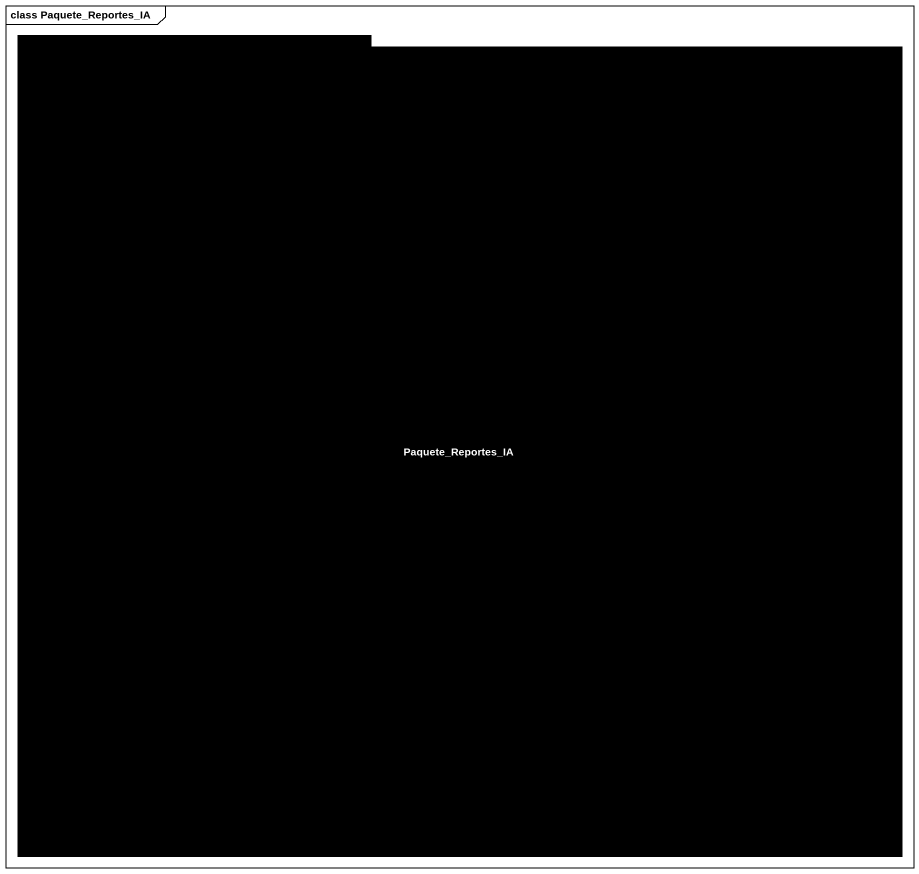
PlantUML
@startuml
mainframe class Paquete_Reportes_IA
package Paquete_Reportes_IA #000000 {
}
@enduml
